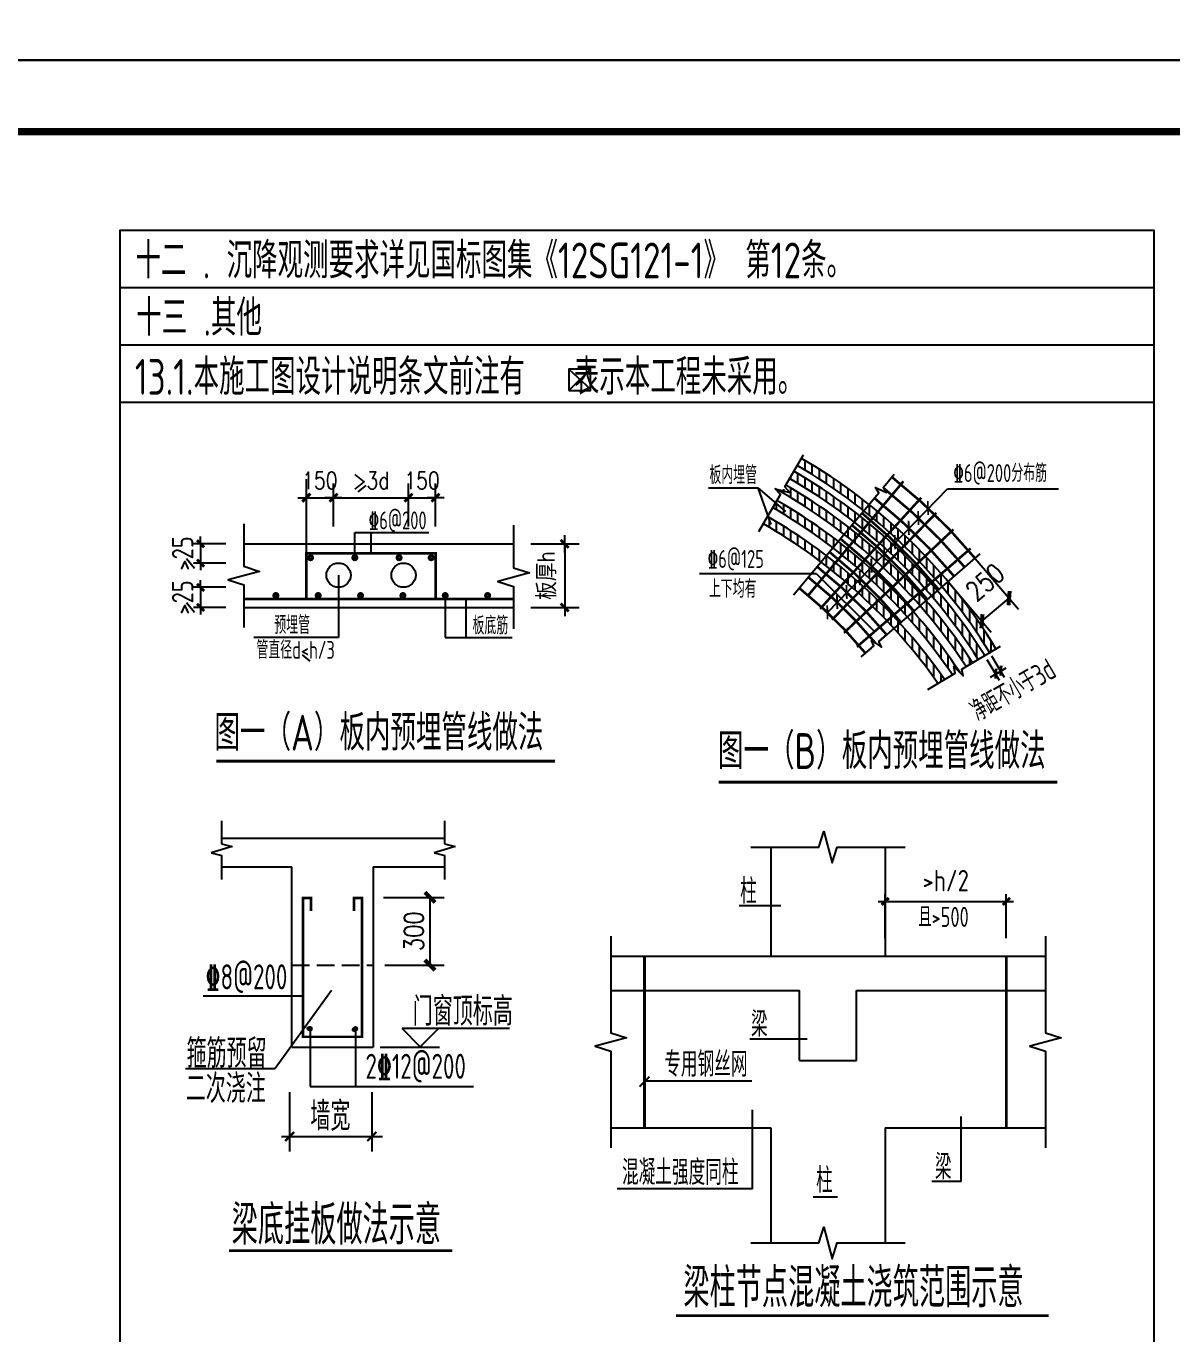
# Model space of a CAD drawing. Extents: x 2506385 to 2810062, y -487803 to -193521.
# Drawn here: x 2607407 to 2623419, y -351540 to -333264 of the extents above; entities that cross this region are included whole.
import ezdxf
from ezdxf.enums import TextEntityAlignment as Align

# ---------------------------------------------------------------- set-up
doc = ezdxf.new("R2010")
doc.units = 0
doc.header["$LTSCALE"] = 1000
doc.header["$MEASUREMENT"] = 0
doc.linetypes.add('DASH', pattern=[0.35, 0.25, -0.1])
for name, color, linetype in [('100', 253, 'Continuous'), ('PUB_TITLE', 4, 'Continuous'), ('结-线', 11, 'Continuous'), ('结-说明', 4, 'Continuous')]:
    doc.layers.add(name, color=color, linetype=linetype)
doc.styles.add('_DHZTXT', font='tssdeng.shx', dxfattribs={"width": 0.8, "bigfont": 'tssdchn.shx'})
doc.styles.add('_HZTXT', font='txt.shx', dxfattribs={"width": 0.8, "bigfont": 'hztxt.shx'})
doc.styles.add('DIM_FONT', font='SIMPLEX.shx', dxfattribs={"width": 0.8})
doc.styles.add('hztxt', font='txt', dxfattribs={"width": 0.699999988079071, "height": 10, "bigfont": 'hztxt.shx'})
doc.styles.add('SIM', font='tssdeng.shx', dxfattribs={"width": 0.75})
doc.styles.add('SXST', font='tssdeng.shx', dxfattribs={"bigfont": 'tssdchn.shx'})
doc.styles.add('TSSD_DIMENSION', font='tssdeng.shx', dxfattribs={"width": 0.8, "bigfont": 'tssdchn.shx'})
doc.styles.add('TSSD_REIN', font='TSSDENG', dxfattribs={"width": 0.8, "bigfont": 'TSSDCHN'})
doc.dimstyles.new('DIMN$0', dxfattribs={"dimtxt": 300, "dimasz": 1, "dimexe": 250, "dimexo": 300, "dimgap": 150, "dimtad": 1, "dimdec": 0, "dimzin": 0, "dimdsep": 46, "dimtxsty": '_DHZTXT', "dimblk": '_DIMX', "dimblk1": '_DIMX', "dimblk2": '_DIMX', "dimsah": 1, "dimcen": 2.5, "dimclrt": 7, "dimadec": 0, "dimazin": 0, "dimtfac": 1, "dimtdec": 0, "dimtix": 1, "dimtmove": 2, "dimatfit": 3, "dimldrblk": '_DIMX', "dimfxl": 1, "dimtolj": 1, "dimtzin": 0, "dimarcsym": 0})
doc.dimstyles.new('sim', dxfattribs={"dimscale": 100, "dimtxt": 2.6, "dimasz": 1.414199999999999, "dimexe": 2, "dimexo": 0, "dimgap": 0.9, "dimtad": 1, "dimdec": 0, "dimdsep": 46, "dimtxsty": 'SIM', "dimblk": 'ARCHTICK', "dimcen": 2.5, "dimclrd": 256, "dimclre": 256, "dimclrt": 256, "dimadec": 0, "dimazin": 0, "dimtfac": 1, "dimtdec": 0, "dimtix": 1, "dimtmove": 1, "dimatfit": 3, "dimldrblk": 'ARCHTICK', "dimfxl": 1, "dimtolj": 1, "dimtzin": 0, "dimlwd": -1, "dimlwe": -1, "dimarcsym": 0})
doc.dimstyles.new('TSSD_100_100', dxfattribs={"dimtxt": 300, "dimasz": 100, "dimexe": 100, "dimexo": 250, "dimgap": 100, "dimtad": 1, "dimdec": 0, "dimzin": 0, "dimdsep": 46, "dimtxsty": 'TSSD_DIMENSION', "dimblk": 'ARCHTICK', "dimcen": 0, "dimdle": 100, "dimclrt": 7, "dimadec": 0, "dimazin": 0, "dimtfac": 1, "dimtdec": 0, "dimtix": 1, "dimtmove": 2, "dimatfit": 3, "dimldrblk": '_TSDBK', "dimfxl": 1, "dimtolj": 1, "dimtzin": 0, "dimarcsym": 0})
pattern_1 = [(90, (1108294.410296193, 368615.6695095468), (-100, 6.123233995736766e-15), [])]

# ---------------------------------------------------------------- blocks, each defined once
blk = doc.blocks.new('_ArchTick')
at = {"color": 0, "linetype": 'ByBlock', "const_width": 0.4}
blk.add_lwpolyline([(-0.5, -0.5), (0.5, 0.5)], dxfattribs=at)
blk = doc.blocks.new('*D38')
at = {"layer": 'Defpoints', "color": 0, "transparency": 16777216}
for p in [(1583603.258792367, 1128288.366931177), (1581911.739277654, 1127523.58893268), (1583603.258792367, 1127523.58893268)]:
    blk.add_point(p, dxfattribs=at)
at = {"layer": '结-说明', "color": 0, "lineweight": -2, "transparency": 16777216}
for p, q in [((1581911.739277654, 1127773.58893268), (1581911.739277654, 1128388.366931177)), ((1583603.258792367, 1127773.58893268), (1583603.258792367, 1128388.366931177)), ((1581811.739277654, 1128288.366931177), (1583703.258792367, 1128288.366931177))]:
    blk.add_line(p, q, dxfattribs=at)
at = {"layer": '结-说明', "color": 0, "lineweight": -2, "transparency": 16777216, "xscale": 100, "yscale": 100, "zscale": 100, "rotation": 180}
blk.add_blockref('_ArchTick', (1581911.739277654, 1128288.366931177), dxfattribs=at)
at = {"layer": '结-说明', "color": 0, "lineweight": -2, "transparency": 16777216, "xscale": 100, "yscale": 100, "zscale": 100}
blk.add_blockref('_ArchTick', (1583603.258792367, 1128288.366931177), dxfattribs=at)
at = {"layer": '结-说明', "color": 7, "transparency": 16777216, "insert": (1582757.499035011, 1128578.751546561), "char_height": 300, "attachment_point": 5, "style": 'TSSD_DIMENSION'}
blk.add_mtext('\\A1;>h/2', dxfattribs=at)
blk = doc.blocks.new('_TSDBK')
blk = doc.blocks.new('_DIMX')
blk.add_line((-150, 0), (150, 0))
at = {"const_width": 50}
blk.add_lwpolyline([(-70, -70), (70, 70)], dxfattribs=at)
blk = doc.blocks.new('*D31')
at = {"layer": 'Defpoints', "color": 0, "transparency": 16777216}
for p in [(1462744.274573376, 1060196.471833219), (1461693.430238519, 1059552.221234815), (1462744.274573376, 1059552.221234815)]:
    blk.add_point(p, dxfattribs=at)
at = {"layer": '结-说明', "color": 0, "lineweight": -2, "transparency": 16777216}
for p, q in [((1461693.430238519, 1059792.221234815), (1461693.430238519, 1060396.471833219)), ((1462744.274573376, 1059792.221234815), (1462744.274573376, 1060396.471833219)), ((1461694.230238519, 1060196.471833219), (1462743.474573376, 1060196.471833219))]:
    blk.add_line(p, q, dxfattribs=at)
at = {"layer": '结-说明', "color": 0, "lineweight": -2, "transparency": 16777216, "xscale": 0.8, "yscale": 0.8, "zscale": 0.8, "rotation": 180}
blk.add_blockref('_DIMX', (1461693.430238519, 1060196.471833219), dxfattribs=at)
at = {"layer": '结-说明', "color": 0, "lineweight": -2, "transparency": 16777216, "xscale": 0.8, "yscale": 0.8, "zscale": 0.8}
blk.add_blockref('_DIMX', (1462744.274573376, 1060196.471833219), dxfattribs=at)
at = {"layer": '结-说明', "color": 7, "transparency": 16777216, "insert": (1462218.852405948, 1060436.471833219), "char_height": 240, "attachment_point": 5, "style": 'DIM_FONT'}
blk.add_mtext('\\A1;>3d', dxfattribs=at)
blk = doc.blocks.new('*D32')
at = {"layer": 'Defpoints', "color": 0, "transparency": 16777216}
for p in [(1461693.430238519, 1060196.471833219), (1461315.629136557, 1059552.221234815), (1461693.430238519, 1059552.221234815)]:
    blk.add_point(p, dxfattribs=at)
at = {"layer": '结-说明', "color": 0, "lineweight": -2, "transparency": 16777216}
for p, q in [((1461315.629136557, 1059792.221234815), (1461315.629136557, 1060396.471833219)), ((1461693.430238519, 1059792.221234815), (1461693.430238519, 1060396.471833219)), ((1461314.829136557, 1060196.471833219), (1461314.029136557, 1060196.471833219)), ((1461315.629136557, 1060196.471833219), (1461693.430238519, 1060196.471833219)), ((1461694.230238519, 1060196.471833219), (1461695.030238519, 1060196.471833219))]:
    blk.add_line(p, q, dxfattribs=at)
at = {"layer": '结-说明', "color": 0, "lineweight": -2, "transparency": 16777216, "xscale": 0.8, "yscale": 0.8, "zscale": 0.8}
blk.add_blockref('_DIMX', (1461315.629136557, 1060196.471833219), dxfattribs=at)
at = {"layer": '结-说明', "color": 0, "lineweight": -2, "transparency": 16777216, "xscale": 0.8, "yscale": 0.8, "zscale": 0.8, "rotation": 180}
blk.add_blockref('_DIMX', (1461693.430238519, 1060196.471833219), dxfattribs=at)
at = {"layer": '结-说明', "color": 7, "transparency": 16777216, "insert": (1461504.529687538, 1060436.471833219), "char_height": 240, "attachment_point": 5, "style": 'DIM_FONT'}
blk.add_mtext('\\A1;150', dxfattribs=at)
blk = doc.blocks.new('*D33')
at = {"layer": 'Defpoints', "color": 0, "transparency": 16777216}
for p in [(1463122.075675338, 1060196.471833219), (1462744.274573376, 1059552.221234815), (1463122.075675338, 1059552.221234815)]:
    blk.add_point(p, dxfattribs=at)
at = {"layer": '结-说明', "color": 0, "lineweight": -2, "transparency": 16777216}
for p, q in [((1462744.274573376, 1059792.221234815), (1462744.274573376, 1060396.471833219)), ((1463122.075675338, 1059792.221234815), (1463122.075675338, 1060396.471833219)), ((1462743.474573376, 1060196.471833219), (1462742.674573376, 1060196.471833219)), ((1462744.274573376, 1060196.471833219), (1463122.075675338, 1060196.471833219)), ((1463122.875675338, 1060196.471833219), (1463123.675675338, 1060196.471833219))]:
    blk.add_line(p, q, dxfattribs=at)
at = {"layer": '结-说明', "color": 0, "lineweight": -2, "transparency": 16777216, "xscale": 0.8, "yscale": 0.8, "zscale": 0.8}
blk.add_blockref('_DIMX', (1462744.274573376, 1060196.471833219), dxfattribs=at)
at = {"layer": '结-说明', "color": 0, "lineweight": -2, "transparency": 16777216, "xscale": 0.8, "yscale": 0.8, "zscale": 0.8, "rotation": 180}
blk.add_blockref('_DIMX', (1463122.075675338, 1060196.471833219), dxfattribs=at)
at = {"layer": '结-说明', "color": 7, "transparency": 16777216, "insert": (1462933.175124357, 1060436.471833219), "char_height": 240, "attachment_point": 5, "style": 'DIM_FONT'}
blk.add_mtext('\\A1;150', dxfattribs=at)
blk = doc.blocks.new('*D34')
at = {"layer": 'Defpoints', "color": 0, "transparency": 16777216}
for p in [(1464212.319646012, 1059552.221234815), (1464212.319646012, 1058661.692577978), (1464926.793947284, 1058661.692577978)]:
    blk.add_point(p, dxfattribs=at)
at = {"layer": '结-说明', "color": 0, "lineweight": -2, "transparency": 16777216}
for p, q in [((1464452.319646012, 1059552.221234815), (1465126.793947284, 1059552.221234815)), ((1464926.793947284, 1059551.421234815), (1464926.793947284, 1058662.492577978)), ((1464452.319646012, 1058661.692577978), (1465126.793947284, 1058661.692577978))]:
    blk.add_line(p, q, dxfattribs=at)
at = {"layer": '结-说明', "color": 0, "lineweight": -2, "transparency": 16777216, "xscale": 0.8, "yscale": 0.8, "zscale": 0.8}
for p, rotation in [((1464926.793947284, 1059552.221234815), 90), ((1464926.793947284, 1058661.692577978), 270)]:
    blk.add_blockref('_DIMX', p, dxfattribs=dict(at, rotation=rotation))
at = {"layer": '结-说明', "color": 7, "transparency": 16777216, "insert": (1464678.852770814, 1059106.956906396), "char_height": 240, "attachment_point": 5, "rotation": 90, "style": 'DIM_FONT'}
blk.add_mtext('\\A1;板厚h', dxfattribs=at)
blk = doc.blocks.new('*D35')
at = {"layer": 'Defpoints', "color": 0, "transparency": 16777216}
for p in [(1460442.321112919, 1059552.221234815), (1459836.807231862, 1059282.921900877), (1460442.321112919, 1059282.921900877)]:
    blk.add_point(p, dxfattribs=at)
at = {"layer": '结-说明', "color": 0, "lineweight": -2, "transparency": 16777216}
for p, q in [((1459836.807231862, 1059552.221234815), (1459836.807231862, 1059652.221234815)), ((1460192.321112919, 1059552.221234815), (1459736.807231862, 1059552.221234815)), ((1459836.807231862, 1059552.221234815), (1459836.807231862, 1059282.921900877)), ((1460192.321112919, 1059282.921900877), (1459736.807231862, 1059282.921900877)), ((1459836.807231862, 1059282.921900877), (1459836.807231862, 1059182.921900877))]:
    blk.add_line(p, q, dxfattribs=at)
at = {"layer": '结-说明', "color": 0, "lineweight": -2, "transparency": 16777216, "xscale": 100, "yscale": 100, "zscale": 100}
for p, rotation in [((1459836.807231862, 1059552.221234815), 270), ((1459836.807231862, 1059282.921900877), 90)]:
    blk.add_blockref('_ArchTick', p, dxfattribs=dict(at, rotation=rotation))
at = {"layer": '结-说明', "color": 7, "transparency": 16777216, "insert": (1459586.807231862, 1059417.571567846), "char_height": 300, "attachment_point": 5, "rotation": 90, "style": 'TSSD_DIMENSION'}
blk.add_mtext('\\A1;>25', dxfattribs=at)
blk = doc.blocks.new('*D36')
at = {"layer": 'Defpoints', "color": 0, "transparency": 16777216}
for p in [(1460442.321112919, 1058943.470758913), (1459836.807231862, 1058661.692577978), (1460442.321112919, 1058661.692577978)]:
    blk.add_point(p, dxfattribs=at)
at = {"layer": '结-说明', "color": 0, "lineweight": -2, "transparency": 16777216}
for p, q in [((1460192.321112919, 1058943.470758913), (1459736.807231862, 1058943.470758913)), ((1459836.807231862, 1058943.470758913), (1459836.807231862, 1059043.470758913)), ((1459836.807231862, 1058943.470758913), (1459836.807231862, 1058661.692577978)), ((1460192.321112919, 1058661.692577978), (1459736.807231862, 1058661.692577978)), ((1459836.807231862, 1058661.692577978), (1459836.807231862, 1058561.692577978))]:
    blk.add_line(p, q, dxfattribs=at)
at = {"layer": '结-说明', "color": 0, "lineweight": -2, "transparency": 16777216, "xscale": 100, "yscale": 100, "zscale": 100}
for p, rotation in [((1459836.807231862, 1058943.470758913), 270), ((1459836.807231862, 1058661.692577978), 90)]:
    blk.add_blockref('_ArchTick', p, dxfattribs=dict(at, rotation=rotation))
at = {"layer": '结-说明', "color": 7, "transparency": 16777216, "insert": (1459586.807231862, 1058802.581668445), "char_height": 300, "attachment_point": 5, "rotation": 90, "style": 'TSSD_DIMENSION'}
blk.add_mtext('\\A1;>25', dxfattribs=at)
blk = doc.blocks.new('*D26')
at = {"layer": 'Defpoints', "color": 0, "transparency": 16777216}
for p in [(1463843.343282826, 1053839.855799878), (1463463.876080914, 1053515.841318446), (1464316.504481453, 1053285.71650554)]:
    blk.add_point(p, dxfattribs=at)
at = {"layer": '结-说明', "transparency": 16777216}
for p, q in [((1463843.343282826, 1053839.855799878), (1464446.375288267, 1053133.619255277)), ((1463463.876080914, 1053515.841318446), (1464066.908086355, 1052809.604773844)), ((1463937.037279542, 1052961.702024108), (1464316.504481453, 1053285.71650554))]:
    blk.add_line(p, q, dxfattribs=at)
at = {"layer": '结-说明', "transparency": 16777216, "xscale": 141.4199999999999, "yscale": 141.4199999999999, "zscale": 141.4199999999999}
for p, rotation in [((1464316.504481453, 1053285.71650554), 40.49291649929746), ((1463937.037279542, 1052961.702024108), 220.4929164992974)]:
    blk.add_blockref('_ArchTick', p, dxfattribs=dict(at, rotation=rotation))
at = {"layer": '结-说明', "transparency": 16777216, "insert": (1463980.899836786, 1053509.46955395), "char_height": 270, "attachment_point": 5, "rotation": 40.49291649929746, "style": '_HZTXT'}
blk.add_mtext('\\A1;250', dxfattribs=at)
blk = doc.blocks.new('*D67')
at = {"layer": 'Defpoints', "color": 0, "transparency": 16777216}
for p in [(1463124.791027697, 1047668.089467299), (1463144.791027697, 1046722.278749322), (1463775.837499174, 1046722.278749322)]:
    blk.add_point(p, dxfattribs=at)
at = {"layer": '结-说明', "transparency": 16777216}
for p, q in [((1463124.791027697, 1047668.089467299), (1463975.837499174, 1047668.089467299)), ((1463775.837499174, 1047668.089467299), (1463775.837499174, 1046722.278749322)), ((1463144.791027697, 1046722.278749322), (1463975.837499174, 1046722.278749322))]:
    blk.add_line(p, q, dxfattribs=at)
at = {"layer": '结-说明', "transparency": 16777216, "xscale": 141.4199999999999, "yscale": 141.4199999999999, "zscale": 141.4199999999999}
for p, rotation in [((1463775.837499174, 1047668.089467299), 90), ((1463775.837499174, 1046722.278749322), 270)]:
    blk.add_blockref('_ArchTick', p, dxfattribs=dict(at, rotation=rotation))
at = {"layer": '结-说明', "transparency": 16777216, "insert": (1463550.837499174, 1047195.184108311), "char_height": 270, "attachment_point": 5, "rotation": 90, "style": '_HZTXT'}
blk.add_mtext('\\A1;300', dxfattribs=at)
blk = doc.blocks.new('q')
at = {"layer": '结-说明'}
for p, q in [((1580311.739277654, 1129045.900326296, -9215.658140116615), (1580311.739277654, 1127523.58893268, -9215.658140116615)), ((1581911.739277654, 1129045.900326296, -9215.658140116615), (1581911.739277654, 1127523.58893268, -9215.658140116615)), ((1580452.461281413, 1128225.492279046, -9215.658140116615), (1579868.49307968, 1128225.492279046, -9215.658140116615)), ((1578076.35548627, 1127523.58893268, -9215.658140116615), (1584152.478001711, 1127523.58893268, -9215.658140116615)), ((1578546.962842153, 1127523.58893268, -9215.658140116615), (1578546.962842153, 1125123.58893268, -9215.658140116615)), ((1583603.258792367, 1127523.58893268, -9215.658140116615), (1583603.258792367, 1125123.58893268, -9215.658140116615)), ((1578076.35548627, 1127043.58893268, -9215.658140116615), (1580711.739277654, 1127043.58893268, -9215.658140116615)), ((1580711.739277654, 1126067.390240334, -9215.658140116615), (1580711.739277654, 1127043.58893268, -9215.658140116615)), ((1581511.739277654, 1127043.58893268, -9215.658140116615), (1584152.478001711, 1127043.58893268, -9215.658140116615)), ((1581511.739277654, 1126067.390240334, -9215.658140116615), (1581511.739277654, 1127043.58893268, -9215.658140116615)), ((1580818.465929478, 1126365.208746937, -9215.658140116615), (1580020.246705933, 1126365.208746937, -9215.658140116615)), ((1580711.739277654, 1126067.390240334, -9215.658140116615), (1581511.739277654, 1126067.390240334, -9215.658140116615)), ((1580047.251466876, 1125776.192885961, -9215.658140116615), (1578546.962842153, 1125776.192885961, -9215.658140116615)), ((1580055.790042004, 1124269.472819308, -9215.658140116615), (1580055.790042004, 1125377.080030009, -9215.658140116615)), ((1582971.507519665, 1124372.371754773, -9215.658140116615), (1582971.507519665, 1125284.080030009, -9215.658140116615)), ((1578076.35548627, 1125123.58893268, -9215.658140116615), (1580311.739277654, 1125123.58893268, -9215.658140116615)), ((1580311.739277654, 1125123.58893268, -9215.658140116615), (1580311.739277654, 1123515.127101582, -9215.658140116615)), ((1581911.739277654, 1125123.58893268, -9215.658140116615), (1581911.739277654, 1123515.127101582, -9215.658140116615)), ((1581911.739277654, 1125123.58893268, -9215.658140116615), (1584152.478001711, 1125123.58893268, -9215.658140116615)), ((1582971.507519665, 1124372.371754773, -9215.658140116615), (1582564.385182103, 1124372.371754773, -9215.658140116615)), ((1580055.790042004, 1124269.472819308, -9215.658140116615), (1578163.288062057, 1124269.472819308, -9215.658140116615)), ((1581245.947785193, 1124153.443303433, -9215.658140116615), (1580903.312667765, 1124153.443303433, -9215.658140116615))]:
    blk.add_line(p, q, dxfattribs=at)
at = {"layer": '结-说明', "elevation": -9215.658140116615}
for points in [[(1580031.739277654, 1129045.900326296), (1580981.739277654, 1129045.900326296), (1581051.739277654, 1129265.900326296), (1581171.739277654, 1128825.900326296), (1581241.739277654, 1129045.900326296), (1582191.739277654, 1129045.900326296)], [(1578076.35548627, 1127803.58893268), (1578076.35548627, 1126453.58893268), (1578296.35548627, 1126383.58893268), (1577856.35548627, 1126263.58893268), (1578076.35548627, 1126193.58893268), (1578076.35548627, 1124843.58893268)], [(1584152.478001711, 1127803.58893268), (1584152.478001711, 1126453.58893268), (1584372.478001711, 1126383.58893268), (1583932.478001711, 1126263.58893268), (1584152.478001711, 1126193.58893268), (1584152.478001711, 1124843.58893268)], [(1580031.739277654, 1123515.127101582), (1580981.739277654, 1123515.127101582), (1581051.739277654, 1123735.127101582), (1581171.739277654, 1123295.127101582), (1581241.739277654, 1123515.127101582), (1582191.739277654, 1123515.127101582)]]:
    blk.add_lwpolyline(points, dxfattribs=at)
at = {"layer": '结-说明', "const_width": 40, "elevation": -9215.658140116615}
for points in [[(1578546.962842153, 1127523.58893268), (1578546.962842153, 1125123.58893268)], [(1583603.258792367, 1127523.58893268), (1583603.258792367, 1125123.58893268)]]:
    blk.add_lwpolyline(points, dxfattribs=at)
at = {"layer": '结-说明', "elevation": -9215.658140116615}
blk.add_lwpolyline([(1578616.962842154, 1125839.255950852, 25, 25, 0), (1578476.962842153, 1125699.255950852, 0, 0, 0)], format="xyseb", dxfattribs=at)
at = {"layer": '结-说明', "color": 3, "const_width": 40, "elevation": -9215.658140116615}
blk.add_lwpolyline([(1584197.381801985, 1122499.123082022), (1578985.970100894, 1122499.123082022)], dxfattribs=at)
at = {"layer": '结-说明', "style": 'TSSD_REIN', "width": 0.7}
for s, height, p in [('柱', 350, (1579883.807217071, 1128256.200421514, -9215.658140116615)), ('且>500', 280, (1582373.005246961, 1127932.170727258, -9215.658140116615)), ('梁', 350, (1580035.560843323, 1126395.916889405, -9215.658140116615)), ('专用钢丝网', 350, (1578823.351203387, 1125837.875125137, -9215.658140116615)), ('混凝土强度同柱', 350, (1578232.492988494, 1124326.143068725, -9215.658140116615)), ('梁', 350, (1582605.967970284, 1124403.079897241, -9215.658140116615)), ('柱', 350, (1580945.730100442, 1124216.00510132, -9215.658140116615))]:
    blk.add_text(s, height=height, dxfattribs=at).set_placement(p)
at = {"layer": '结-说明', "color": 7, "style": 'SXST', "width": 0.7}
blk.add_text('梁柱节点混凝土浇筑范围示意', height=550, dxfattribs=at).set_placement((1579090.654479533, 1122615.196646898, -9215.658140116615))
at = {"layer": '结-说明'}
dim = blk.add_linear_dim(base=(1583603.258792367, 1128288.366931177, -9215.658140116615), p1=(1581911.739277654, 1127523.58893268, -9215.658140116615), p2=(1583603.258792367, 1127523.58893268, -9215.658140116615), text='>h/2', dimstyle='TSSD_100_100', dxfattribs=at)
dim.commit()
dim.dimension.update_dxf_attribs({"geometry": '*D38', "text_midpoint": (1582757.499035011, 1128578.751546561, -9215.658140116615)})
blk = doc.blocks.new('e')
at = {"layer": '结-说明'}
for p, q in [((1461315.629136557, 1059418.037613574, -9215.65814160925), (1461315.629136557, 1060455.676889207, -9215.65814160925)), ((1462038.956115887, 1060278.365940019, -9215.65814160925), (1462152.618608906, 1060368.12715871, -9215.65814160925)), ((1461993.386165617, 1059357.153401842, -9215.65814160925), (1461993.386165617, 1059710.597278913, -9215.65814160925)), ((1461993.386165617, 1059710.597278913, -9215.65814160925), (1463027.437661272, 1059710.597278913, -9215.65814160925)), ((1462219.821252391, 1059418.037613574, -9215.65814160925), (1462219.821252391, 1059710.597278913, -9215.65814160925)), ((1460442.321112919, 1059552.221234815, -9215.65814160925), (1464212.319646012, 1059552.221234815, -9215.65814160925)), ((1459643.136093407, 1059345.668632483, -9215.65814160925), (1459753.385773246, 1059212.369655345, -9215.65814160925)), ((1461765.629136557, 1059113.196329895, -9215.65814160925), (1461765.629136557, 1058241.297181069, -9215.65814160925)), ((1459640.33664856, 1058730.517436495, -9215.65814160925), (1459750.5863284, 1058597.218459357, -9215.65814160925)), ((1463257.381304917, 1058828.728092805, -9215.65814160925), (1463257.381304918, 1058241.297181069, -9215.65814160925)), ((1463543.217269066, 1058779.289682396, -9215.65814160925), (1463543.217269066, 1058241.297181069, -9215.65814160925)), ((1460442.321112919, 1058661.692577978, -9215.65814160925), (1464212.319646012, 1058661.692577978, -9215.65814160925)), ((1461765.629136557, 1058241.297181069, -9215.65814160925), (1460580.705362963, 1058241.297181069, -9215.65814160925)), ((1463257.381304918, 1058241.297181069, -9215.65814160925), (1464189.996411499, 1058241.297181069, -9215.65814160925)), ((1461256.79004427, 1058002.139330264, -9215.65814160925), (1461363.059068367, 1057911.121089828, -9215.65814160925))]:
    blk.add_line(p, q, dxfattribs=at)
at = {"layer": '结-说明', "elevation": -9215.65814160925}
for points in [[(1460442.321112919, 1059832.221234815), (1460442.321112919, 1059236.956906396), (1460662.321112919, 1059166.956906396), (1460222.321112919, 1059046.956906396), (1460442.321112919, 1058976.956906396), (1460442.321112919, 1058381.692577978)], [(1464212.319646012, 1059811.642111373), (1464212.319646012, 1059216.377782954), (1464432.319646012, 1059146.377782954), (1463992.319646011, 1059026.377782954), (1464212.319646012, 1058956.377782954), (1464212.319646012, 1058361.113454536)]]:
    blk.add_lwpolyline(points, dxfattribs=at)
at = {"layer": '结-说明', "color": 6, "const_width": 35, "elevation": -9215.65814160925}
for points in [[(1461315.629136557, 1058779.289682396), (1461315.629136557, 1059418.037613574), (1463124.013368224, 1059418.037613574), (1463124.013368224, 1058779.289682396)], [(1460442.321112919, 1058779.289682396), (1464212.319646012, 1058779.289682396)]]:
    blk.add_lwpolyline(points, dxfattribs=at)
at = {"layer": '结-说明', "color": 6, "const_width": 52.5, "elevation": -9215.65814160925}
for points in [[(1461352.613412949, 1059357.153401842, 1), (1461397.613412949, 1059357.153401842, 1)], [(1461970.886165617, 1059357.153401842, 1), (1462015.886165617, 1059357.153401842, 1)], [(1462589.158918285, 1059357.153401842, 1), (1462634.158918285, 1059357.153401842, 1)], [(1463038.026549962, 1059357.153401842, 1), (1463083.026549962, 1059357.153401842, 1)], [(1460866.975501156, 1058828.728092805, 1), (1460911.975501156, 1058828.728092805, 1)], [(1461458.951952096, 1058828.728092805, 1), (1461503.951952096, 1058828.728092805, 1)], [(1462050.928403037, 1058828.728092805, 1), (1462095.928403036, 1058828.728092805, 1)], [(1462642.904853977, 1058828.728092805, 1), (1462687.904853977, 1058828.728092805, 1)], [(1463234.881304917, 1058828.728092805, 1), (1463279.881304917, 1058828.728092805, 1)], [(1463826.857755857, 1058828.728092805, 1), (1463871.857755857, 1058828.728092805, 1)]]:
    blk.add_lwpolyline(points, format="xyb", close=True, dxfattribs=at)
at = {"layer": '结-说明', "color": 3, "const_width": 40}
blk.add_lwpolyline([(1464791.741753703, 1056513.919718629), (1460059.557064033, 1056513.919718629)], dxfattribs=at)
at = {"layer": '结-说明'}
for centre in [(1461765.629136557, 1059113.196329895, -9215.65814160925), (1462674.013368224, 1059113.196329895, -9215.65814160925)]:
    blk.add_circle(centre, 169.7255709820892, dxfattribs=at)
at = {"layer": '结-说明', "style": 'TSSD_REIN'}
for s, height, width, p in [('\x846@200', 250, 0.7, (1462184.841998551, 1059754.12557205, -9215.65814160925)), ('预埋管', 250, 0.7, (1460868.902915955, 1058291.650462538, -9215.65814160925)), ('板底筋', 250, 0.7, (1463638.208378052, 1058284.825474205, -9215.65814160925)), ('管直径d<h/3', 250, 0.7, (1460617.804450382, 1057944.393791822, -9215.65814160925)), ('图一（A）板内预埋管线做法', 500, 0.75, (1460032.105817387, 1056662.449096231))]:
    blk.add_text(s, height=height, dxfattribs=dict(at, width=width)).set_placement(p)
at = {"layer": '结-说明'}
for base, p1, p2, text, picture, middle in [((1461693.430238519, 1060196.471833219, -9215.65814160925), (1461315.629136557, 1059552.221234815, -9215.65814160925), (1461693.430238519, 1059552.221234815, -9215.65814160925), '150', '*D32', (1461504.529687538, 1060436.471833219, -9215.65814160925)), ((1462744.274573376, 1060196.471833219, -9215.65814160925), (1461693.430238519, 1059552.221234815, -9215.65814160925), (1462744.274573376, 1059552.221234815, -9215.65814160925), '>3d', '*D31', (1462218.852405948, 1060436.471833219, -9215.65814160925)), ((1463122.075675338, 1060196.471833219, -9215.65814160925), (1462744.274573376, 1059552.221234815, -9215.65814160925), (1463122.075675338, 1059552.221234815, -9215.65814160925), '150', '*D33', (1462933.175124357, 1060436.471833219, -9215.65814160925))]:
    dim = blk.add_linear_dim(base=base, p1=p1, p2=p2, text=text, dimstyle='DIMN$0', override={"dimscale": 0.8, "dimzin": 8, "dimtxsty": 'DIM_FONT'}, dxfattribs=at)
    dim.commit()
    dim.dimension.update_dxf_attribs({"geometry": picture, "text_midpoint": middle})
dim = blk.add_aligned_dim(p1=(1460442.321112919, 1059552.221234815, -9215.65814160925), p2=(1460442.321112919, 1059282.921900877, -9215.65814160925), distance=-605.5138810568023, text='>25', dimstyle='TSSD_100_100', dxfattribs=at)
dim.commit()
dim.dimension.update_dxf_attribs({"geometry": '*D35', "text_midpoint": (1459586.807231862, 1059417.571567846, -9215.65814160925)})
dim = blk.add_linear_dim(base=(1464926.793947284, 1058661.692577978, -9215.65814160925), p1=(1464212.319646012, 1059552.221234815, -9215.65814160925), p2=(1464212.319646012, 1058661.692577978, -9215.65814160925), angle=90, text='板厚h', dimstyle='DIMN$0', override={"dimscale": 0.8, "dimzin": 8, "dimtxsty": 'DIM_FONT'}, dxfattribs=at)
dim.commit()
dim.dimension.update_dxf_attribs({"geometry": '*D34', "text_midpoint": (1464678.852770814, 1059106.956906396, -9215.65814160925)})
dim = blk.add_linear_dim(base=(1459836.807231862, 1058661.692577978, -9215.65814160925), p1=(1460442.321112919, 1058943.470758913, -9215.65814160925), p2=(1460442.321112919, 1058661.692577978, -9215.65814160925), angle=90, text='>25', dimstyle='TSSD_100_100', dxfattribs=at)
dim.commit()
dim.dimension.update_dxf_attribs({"geometry": '*D36', "text_midpoint": (1459586.807231862, 1058802.581668445, -9215.65814160925)})
blk = doc.blocks.new('r')
at = {"layer": '结-说明'}
h = blk.add_hatch(dxfattribs=at)
h.set_pattern_fill('饰面砖', color=256, scale=50, style=0)
h.set_pattern_definition([(90, (1108294.410296825, 368615.6695095468), (-100, 6.123233995736766e-15), [])])
h.paths.add_polyline_path([(1461412.990391206, 1055239.163911557), (1461354.511653948, 1055138.456855807, -0.1253964097597089), (1464045.302643416, 1052523.47957354), (1464133.274235071, 1052575.698281774, 0.1272935637695521)])
h = blk.add_hatch(dxfattribs=at)
h.set_pattern_fill('饰面砖', color=256, scale=50, style=0)
h.set_pattern_definition(pattern_1)
edge = h.paths.add_edge_path()
edge.add_line((1463886.042428161, 1052428.944934298), (1463974.670385056, 1052481.553251771))
edge.add_arc((1457521.684969374, 1048470.195584391), 7598.158402577626, 31.86624929111162, 60.11339606986031)
edge.add_line((1461307.733639619, 1055057.899780634), (1461249.254902361, 1054957.192724884))
edge.add_arc((1457463.206232116, 1048369.488528642), 7598.158402577616, 32.29431391756441, 60.113396069857174, ccw=False)
h = blk.add_hatch(dxfattribs=at)
h.set_pattern_fill('饰面砖', color=256, scale=50, style=0)
h.set_pattern_definition(pattern_1)
edge = h.paths.add_edge_path()
edge.add_line((1463716.489083735, 1052328.300436954), (1463805.824661541, 1052381.328788318))
edge.add_arc((1457411.614653529, 1048276.929991405), 7598.158402577626, 32.69612237574987, 60.11339606986037)
edge.add_line((1461197.663323774, 1054864.634187648), (1461139.184586517, 1054763.927131899))
edge.add_arc((1457353.135916271, 1048176.222935656), 7598.158402577616, 33.12438218960932, 60.11339606985729, ccw=False)
h = blk.add_hatch(dxfattribs=at)
h.set_pattern_fill('饰面砖', color=256, scale=50, style=0)
h.set_pattern_definition(pattern_1)
edge = h.paths.add_edge_path()
edge.add_line((1463542.69062137, 1052329.36430376), (1463631.902896668, 1052243.056084643))
edge.add_arc((1457287.762299571, 1048061.681765722), 7598.158402577626, 33.38856977215669, 60.11339606986035)
edge.add_line((1461073.810969816, 1054649.385961965), (1461015.332232558, 1054548.678906216))
edge.add_arc((1457229.283562313, 1047960.974709973), 7598.158402577616, 34.04460738959801, 60.11339606985729, ccw=False)
edge.add_line((1463525.132537837, 1052214.713863711), (1463563.916640454, 1052237.735565383))
edge.add_line((1463563.916640454, 1052237.735565383), (1463542.69062137, 1052329.36430376))
h = blk.add_hatch(dxfattribs=at)
h.set_pattern_fill('饰面砖', color=256, scale=50, style=0)
h.set_pattern_definition(pattern_1)
edge = h.paths.add_edge_path()
edge.add_line((1463323.140280172, 1052094.814080496), (1463414.084532131, 1052148.797318372))
edge.add_arc((1457158.149037923, 1047836.572578985), 7598.158402577626, 34.57854787861168, 60.11339606986035)
edge.add_line((1460944.197708168, 1054424.276775229), (1460885.718970911, 1054323.569719479))
edge.add_arc((1457099.670300665, 1047735.865523237), 7598.158402577616, 35.00758515342011, 60.11339606985729, ccw=False)
at = {"color": 0, "const_width": 40, "elevation": -1.482634616e-06}
for points in [[(1464205.093394617, 1052341.592978943), (1464198.452856455, 1052200.715943638)], [(1464135.349932575, 1052300.194233881), (1464128.709394412, 1052159.317198576)]]:
    blk.add_lwpolyline(points, dxfattribs=at)
at = {"layer": '结-说明'}
for p, q in [((1462584.750402711, 1054865.374828429, -1.482634616e-06), (1462711.759037309, 1055017.553000316, -1.482634616e-06)), ((1460116.795542262, 1054829.381982443, -1.482634616e-06), (1460804.232144842, 1054829.381982443, -1.482634616e-06)), ((1460804.232144842, 1054829.381982443, -1.482634616e-06), (1460987.775217896, 1054314.515749662, -1.482634616e-06)), ((1460804.232144842, 1054829.381982443, -1.482634616e-06), (1461190.877631242, 1054497.120280445, -1.482634616e-06)), ((1461303.66610434, 1053330.415672475, -1.482634616e-06), (1462468.306176074, 1054725.854632871, -1.482634616e-06)), ((1461777.152298331, 1053086.902206107, -1.482634616e-06), (1463453.329481045, 1054815.417708691, -1.482634616e-06)), ((1463453.329481045, 1054815.417708691, -1.482634616e-06), (1465008.441619065, 1054815.417708691, -1.482634616e-06)), ((1462504.329613563, 1052685.889094429, -1.482634616e-06), (1463914.271481683, 1053905.407303286, -1.482634616e-06)), ((1461626.55746229, 1053625.505220263, -1.482634616e-06), (1459989.18506253, 1053625.505220263, -1.482634616e-06)), ((1461626.55746229, 1053625.505220263, -1.482634616e-06), (1462435.085569838, 1052817.385438815, -1.482634616e-06)), ((1462248.748435554, 1052464.826150295, -1.482634616e-06), (1462391.570902553, 1052588.359327852, -1.482634616e-06))]:
    blk.add_line(p, q, dxfattribs=at)
at = {"layer": '结-说明', "linetype": 'ByBlock'}
for p, q in [((1464006.800274593, 1052429.449715147, -1.482634616e-06), (1464179.678507183, 1052138.205948347, -1.482634616e-06)), ((1464072.792876772, 1052477.167442877, -1.482634616e-06), (1464248.258782126, 1052181.564286513, -1.482634616e-06)), ((1464129.274499237, 1052223.120358428, -1.482634616e-06), (1464051.882002217, 1052177.181253026, -1.482634616e-06)), ((1464129.274499237, 1052223.120358428, -1.482634616e-06), (1464199.017961279, 1052264.519103489, -1.482634616e-06)), ((1464199.017961279, 1052264.519103489, -1.482634616e-06), (1464276.410458298, 1052310.458208891, -1.482634616e-06))]:
    blk.add_line(p, q, dxfattribs=at)
at = {"layer": '结-说明', "elevation": -1.482634616e-06}
for points in [[(1460819.702482565, 1054217.454462464), (1461120.486106832, 1054735.43817138), (1461047.950526171, 1054815.414336695), (1461254.081520288, 1054760.614002735), (1461181.545939628, 1054840.59016805), (1461441.117416585, 1055287.601858566)], [(1462403.097409157, 1054647.723323359), (1462496.252790467, 1054759.339479805), (1462451.166096151, 1054830.107766903), (1462601.890482635, 1054761.121694396), (1462556.803788318, 1054831.889981495), (1462649.959169628, 1054943.506137941)], [(1462313.218308862, 1052520.58886378), (1462425.150585563, 1052617.403812455), (1462391.490512215, 1052695.909180659), (1462531.566638768, 1052601.828160889), (1462497.906565419, 1052680.333529093), (1462609.838842121, 1052777.148477768)], [(1463178.494769458, 1052008.954525392), (1463563.916640454, 1052237.735565383), (1463542.69062137, 1052329.36430376), (1463676.228030793, 1052200.173831324), (1463655.002011708, 1052291.802569701), (1464196.368728399, 1052613.150292238)]]:
    blk.add_lwpolyline(points, dxfattribs=at)
at = {"layer": '结-说明', "color": 6, "const_width": 35, "elevation": -1.482634616e-06}
for points in [[(1461495.471383372, 1053308.13041425), (1462840.074859708, 1054919.196461777)], [(1461674.52711013, 1053134.782684536), (1463089.229157946, 1054690.16848117)], [(1461840.684175503, 1052983.028257748), (1463298.931472171, 1054476.855313951)], [(1462007.891922844, 1052799.724692955), (1463538.728111101, 1054245.913398708)], [(1462189.220682188, 1052604.726524156), (1463779.060243168, 1053979.845837666)]]:
    blk.add_lwpolyline(points, dxfattribs=at)
for points in [[(1463843.343282826, 1053839.855799878, 0.0528122952895071), (1462678.655485824, 1054977.88925605)], [(1463698.829745276, 1053714.859944344, 0.05151969113240965), (1462561.634708661, 1054824.307346066)], [(1463551.795114972, 1053587.683489343, 0.05065824617630169), (1462436.831871499, 1054682.063830322)], [(1463337.066010933, 1053401.955227094, 0.04919053189356928), (1462262.199950757, 1054472.824777223)], [(1463177.976050344, 1053264.351607901, 0.05077440355887899), (1462121.919569214, 1054304.744771698)], [(1462990.192513592, 1053101.929704176, 0.05114471606755314), (1461962.215875565, 1054113.392300434)], [(1462808.777436575, 1052945.016149694, 0.05166030436822348), (1461808.506324372, 1053929.22184224)], [(1462607.630335754, 1052771.035535996, 0.0522103809954878), (1461636.853487873, 1053723.55224253)], [(1462311.226401201, 1052514.02675547, 0.05183631548402287), (1461389.562604661, 1053421.85299629)], [(1462450.034560119, 1052656.588535063, 0.05258327269067205), (1461513.391202421, 1053575.623206604)]]:
    blk.add_lwpolyline(points, format="xyb", dxfattribs=at)
at = {"layer": '结-说明', "elevation": -1.482634616e-06}
for points in [[(1463179.922796304, 1054644.228800169, 25, 25, 0), (1463185.410249921, 1054446.314960701, 0, 0, 0)], [(1462911.591311798, 1054367.518715111, 25, 25, 0), (1462917.078765414, 1054169.604875644, 0, 0, 0)], [(1463045.381749873, 1054505.486734658, 25, 25, 0), (1463050.869203488, 1054307.572895191, 0, 0, 0)], [(1462717.733406649, 1054167.607633034, 25, 25, 0), (1462723.220860265, 1053969.693793567, 0, 0, 0)], [(1462568.431716514, 1054013.644025474, 25, 25, 0), (1462573.91917013, 1053815.730186007, 0, 0, 0)], [(1462390.271163851, 1053839.702023534, 25, 25, 0), (1462395.758617467, 1053641.788184067, 0, 0, 0)], [(1462228.322441995, 1053662.914902299, 25, 25, 0), (1462233.80989561, 1053465.001062832, 0, 0, 0)], [(1462042.444621734, 1053471.233081773, 25, 25, 0), (1462047.93207535, 1053273.319242305, 0, 0, 0)], [(1461910.539340224, 1053330.475004172, 25, 25, 0), (1461916.02679384, 1053132.561164705, 0, 0, 0)], [(1461774.408571524, 1053185.859125841, 25, 25, 0), (1461779.896025139, 1052987.945286373, 0, 0, 0)]]:
    blk.add_lwpolyline(points, format="xyseb", dxfattribs=at)
at = {"layer": '结-说明', "color": 3, "const_width": 40}
blk.add_lwpolyline([(1464991.382481985, 1050712.89542417), (1460259.197792316, 1050712.89542417)], dxfattribs=at)
at = {"layer": '结-说明'}
for centre, start, end in [((1457568.462983072, 1048550.752659565, -1.482634616e-06), 31.52388232119148, 60.11339607826021), ((1457626.941720961, 1048651.459715314, -1.482634616e-06), 31.09591837520088, 60.11339607826021), ((1457464.0654973, 1048368.994771083, -1.482634616e-06), 32.30082556348355, 60.1208691604136), ((1457522.913650226, 1048470.176446747, -1.482634616e-06), 31.87110368219285, 60.12148090268784), ((1457352.085837957, 1048176.826542161, -1.482634616e-06), 33.11641920643613, 60.89081854924786), ((1457411.251911559, 1048277.822642717, -1.482634616e-06), 32.68893348839591, 60.1217064209904), ((1457227.390442212, 1047962.063075335, -1.482634616e-06), 34.03023880187337, 60.11840875217235), ((1457286.238595137, 1048063.244750999, -1.482634616e-06), 33.38635475900051, 60.11902051424478), ((1457155.642192982, 1047838.701377098, -1.482634616e-06), 34.55504117804607, 60.11766291468216), ((1457096.843815071, 1047737.490752133, -1.482634616e-06), 34.98610661375503, 60.11748533332042)]:
    blk.add_arc(centre, 7598.158402577553, start, end, dxfattribs=at)
at = {"layer": '结-说明', "linetype": 'ByBlock'}
for p in [(1464045.302642785, 1052523.479573541, -1.482634616e-06), (1463975.559180742, 1052482.080828479, -1.482634616e-06), (1464199.017961279, 1052264.519103489, -1.482634616e-06)]:
    blk.add_point(p, dxfattribs=at)
at = {"layer": '结-说明', "style": 'TSSD_REIN'}
for s, height, width, p in [('板内埋管', 250, 0.7, (1460128.475938498, 1054881.520426093, -1.482634616e-06)), ('\x846@200分布筋', 250, 0.7, (1463535.282846695, 1054908.901269762, -1.482634616e-06)), ('\x846@125', 250, 0.7, (1460101.545036307, 1053708.25973185, -1.482634616e-06)), ('上下均有', 250, 0.7, (1460121.340558833, 1053291.965084382, -1.482634616e-06)), ('图一（B）板内预埋管线做法', 500, 0.75, (1460247.364401567, 1050898.861017313))]:
    blk.add_text(s, height=height, dxfattribs=dict(at, width=width)).set_placement(p)
at = {"layer": '结-说明', "color": 7, "linetype": 'Continuous', "style": 'TSSD_DIMENSION', "width": 0.699999988079071}
blk.add_text('净距不小于3d', height=300, rotation=30.42955945980161, dxfattribs=at).set_placement((1463890.614583154, 1051547.115366974, -1.482634616e-06))
at = {"layer": '结-说明'}
dim = blk.add_linear_dim(base=(1464316.504481453, 1053285.71650554, -1.482634616e-06), p1=(1463463.876080914, 1053515.841318446, -1.482634616e-06), p2=(1463843.343282826, 1053839.855799878, -1.482634616e-06), angle=40.4929164992191, text='250', dimstyle='sim', override={"dimtxt": 2.7, "dimtxsty": '_HZTXT', "dimtmove": 2}, dxfattribs=at)
dim.commit()
dim.dimension.update_dxf_attribs({"geometry": '*D26', "text_midpoint": (1463980.899836786, 1053509.46955395, -1.482634616e-06), "dimtype": 129})
blk = doc.blocks.new('g')
at = {"layer": '100', "color": 7, "linetype": 'Continuous'}
blk.add_line((1460361.306918353, 1045275.089467299), (1461613.245356653, 1045275.089467299, -1.482634616e-06), dxfattribs=at)
at = {"layer": '结-说明', "color": 7, "linetype": 'Continuous'}
for p, q in [((1460861.245356653, 1048738.024323053, -1.482634616e-06), (1460861.245356653, 1048417.93997902, -1.482634616e-06)), ((1463978.401336795, 1048738.024323053, -1.482634616e-06), (1463978.401336795, 1048417.93997902, -1.482634616e-06)), ((1460861.245356653, 1048498.308301538, -1.482634616e-06), (1463978.401336795, 1048498.308301538, -1.482634616e-06)), ((1461011.669489569, 1048381.384617475, -1.482634616e-06), (1460717.424026762, 1048292.223433086, -1.482634616e-06)), ((1460861.245356653, 1048417.93997902, -1.482634616e-06), (1461011.669489569, 1048381.384617475, -1.482634616e-06)), ((1464128.825469711, 1048381.384617475, -1.482634616e-06), (1463834.580006903, 1048292.223433086, -1.482634616e-06)), ((1463978.401336795, 1048417.93997902, -1.482634616e-06), (1464128.825469711, 1048381.384617475, -1.482634616e-06)), ((1460717.424026762, 1048292.223433086, -1.482634616e-06), (1460866.468765659, 1048254.246513464, -1.482634616e-06)), ((1460861.245356653, 1048255.183435477, -1.482634616e-06), (1460861.245356653, 1047918.024323053, -1.482634616e-06)), ((1463834.580006903, 1048292.223433086, -1.482634616e-06), (1463983.6247458, 1048254.246513464, -1.482634616e-06)), ((1463978.401336795, 1048255.183435477, -1.482634616e-06), (1463978.401336795, 1047918.024323053, -1.482634616e-06)), ((1460861.245356653, 1048095.205208956, -1.482634616e-06), (1461843.385970682, 1048095.205208956, -1.482634616e-06)), ((1461843.385970682, 1045577.555028682, -1.482634616e-06), (1461843.385970682, 1048095.205208956, -1.482634616e-06)), ((1462980.16349122, 1048095.205208956, -1.482634616e-06), (1463978.401336795, 1048095.205208956, -1.482634616e-06)), ((1462980.16349122, 1048095.205208956, -1.482634616e-06), (1462980.16349122, 1045577.555028682, -1.482634616e-06)), ((1462398.159502955, 1046366.136747461, -1.482634616e-06), (1461613.245356653, 1045275.089467299, -1.482634616e-06)), ((1460606.120457667, 1046294.276963674), (1461991.4320059, 1046294.276963674, -1.482634616e-06)), ((1462101.583851589, 1045832.298764174, -1.482634616e-06), (1462101.583851589, 1045023.739422952, -1.482634616e-06)), ((1462735.533614767, 1045832.298764174, -1.482634616e-06), (1462735.533614767, 1045023.739422952, -1.482634616e-06)), ((1464885.612156159, 1045834.195222025), (1463385.3377949, 1045834.195222025, -1.482634616e-06)), ((1463639.896236151, 1045579.636780774, -1.482634616e-06), (1463385.3377949, 1045834.195222025, -1.482634616e-06)), ((1463639.896236151, 1045579.636780774, -1.482634616e-06), (1463894.454677403, 1045834.195222025, -1.482634616e-06)), ((1461843.385970682, 1045577.555028682, -1.482634616e-06), (1462980.16349122, 1045577.555028682, -1.482634616e-06)), ((1463080.16349122, 1045577.555028682, -1.482634616e-06), (1463910.16349122, 1045577.555028682, -1.482634616e-06)), ((1462101.583851589, 1045023.739422952, -1.482634616e-06), (1464385.479341027, 1045023.739422952, -1.482634616e-06)), ((1461814.92840153, 1044947.019865005, -1.482634616e-06), (1461814.92840153, 1044118.025148933, -1.482634616e-06)), ((1462962.853236378, 1044947.019865005, -1.482634616e-06), (1462962.853236378, 1044118.025148933, -1.482634616e-06)), ((1461701.186385729, 1044326.756902521, -1.482634616e-06), (1463110.995997826, 1044326.756902521, -1.482634616e-06))]:
    blk.add_line(p, q, dxfattribs=at)
at = {"layer": '结-说明'}
for p, q in [((1462714.348887888, 1047660.658156788, -1.482634616e-06), (1462714.348887888, 1047480.658156788, -1.482634616e-06)), ((1462714.348887888, 1047660.658156788, -1.482634616e-06), (1462827.232587536, 1047660.658156788, -1.482634616e-06)), ((1462827.232587536, 1045720.645478194, -1.482634616e-06), (1462001.469007929, 1045720.645478194, -1.482634616e-06))]:
    blk.add_line(p, q, dxfattribs=at)
at = {"layer": '结-说明', "color": 6}
blk.add_line((1462827.232587536, 1047660.658156788, -1.482634616e-06), (1462827.232587536, 1045720.645478194, -1.482634616e-06), dxfattribs=at)
at = {"layer": '结-说明', "color": 7, "linetype": 'DASH'}
blk.add_line((1461843.385970682, 1046722.278749322, -1.482634616e-06), (1462980.16349122, 1046722.278749322, -1.482634616e-06), dxfattribs=at)
at = {"layer": '结-说明', "color": 6, "const_width": 35, "elevation": -1.482634616029016e-06}
blk.add_lwpolyline([(1462114.351098653, 1047480.658156788), (1462114.351098653, 1047660.658156788), (1462001.469007929, 1047660.658156788), (1462001.469007929, 1045720.645478194), (1462827.232587536, 1045720.645478194), (1462827.232587536, 1047660.658156788), (1462714.348887888, 1047660.658156788), (1462714.348887888, 1047480.658156788)], dxfattribs=at)
for points in [[(1462081.583851589, 1045832.298764174, 1), (1462121.583851589, 1045832.298764174, 1)], [(1462715.533614767, 1045832.298764174, 1), (1462755.533614767, 1045832.298764174, 1)]]:
    blk.add_lwpolyline(points, format="xyb", close=True, dxfattribs=at)
at = {"layer": '结-说明', "color": 3, "const_width": 40}
blk.add_lwpolyline([(1464088.411769368, 1042730.873247521), (1460965.245356653, 1042730.873247521)], dxfattribs=at)
at = {"layer": '结-说明', "color": 6}
for centre in [(1462087.37359636, 1045835.117862677, -1.482634616e-06), (1462718.819661637, 1045820.808892255, -1.482634616e-06)]:
    blk.add_circle(centre, 23.99999999999976, dxfattribs=at)
at = {"layer": '结-说明', "color": 7, "linetype": 'Continuous'}
for points in [[(1461889.174613535, 1044379.789911096, -1.482634616e-06), (1461867.961410105, 1044401.003114616, -1.482634616e-06), (1461761.895392954, 1044252.510690515, -1.482634616e-06), (1461740.682189524, 1044273.723893946, -1.482634616e-06)], [(1463037.099448384, 1044379.789911096, -1.482634616e-06), (1463015.886244953, 1044401.003114616, -1.482634616e-06), (1462909.820227713, 1044252.510690515, -1.482634616e-06), (1462888.607024283, 1044273.723893946, -1.482634616e-06)]]:
    blk.add_trace(points, dxfattribs=at)
for s, height, style, width, p in [('\x848@200', 349.9999999999965, 'TSSD_DIMENSION', 0.699999988079071, (1460639.476553504, 1046382.920475381)), ('箍筋预留', 399.999999999996, 'hztxt', 0.7, (1460374.097284992, 1045288.459263475)), ('2\x8412@200', 350, 'TSSD_REIN', 0.699999988079071, (1462874.678562892, 1045132.892768447, -1.482634616e-06)), ('二次浇注', 399.999999999996, 'hztxt', 0.7, (1460363.035773542, 1044796.506027981))]:
    blk.add_text(s, height=height, dxfattribs=dict(at, style=style, width=width)).set_placement(p)
at = {"layer": '结-说明', "color": 7, "linetype": 'Continuous', "style": 'hztxt', "width": 0.7}
for s, p in [('门窗顶标高', (1464234.317808122, 1046097.677770899)), ('墙宽', (1462383.897137032, 1044632.355762943, -1.482634616e-06))]:
    blk.add_text(s, height=399.999999999996, dxfattribs=at).set_placement(p, align=Align.MIDDLE)
at = {"layer": '结-说明', "color": 7, "style": 'SXST', "width": 0.7}
blk.add_text('梁底挂板做法示意', height=550, dxfattribs=at).set_placement((1461005.414342035, 1042816.946812396))
at = {"layer": '结-说明'}
dim = blk.add_linear_dim(base=(1463775.837499174, 1046722.278749322, -1.482634616e-06), p1=(1463124.791027697, 1047668.089467299, -1.482634616e-06), p2=(1463144.791027697, 1046722.278749322, -1.482634616e-06), angle=90, text='300', dimstyle='sim', override={"dimtxt": 2.7, "dimtxsty": '_HZTXT'}, dxfattribs=at)
dim.commit()
dim.dimension.update_dxf_attribs({"geometry": '*D67', "text_midpoint": (1463550.837499174, 1047195.184108311, -1.482634616e-06)})

msp = doc.modelspace()

# ---------------------------------------------------------------- linework, layer by layer
at = {"layer": 'PUB_TITLE'}
for points in [[(2558061.671110406, -333738.699050635), (2632361.671110406, -333738.699050635), (2632361.671110406, -291738.699050635), (2558061.671110406, -291738.699050635)], [(2558061.671110406, -375738.699050635), (2632361.671110406, -375738.699050635), (2632361.671110406, -333738.699050635), (2558061.671110406, -333738.699050635)]]:
    msp.add_lwpolyline(points, close=True, dxfattribs=at)
at = {"layer": 'PUB_TITLE', "const_width": 100}
msp.add_lwpolyline([(2560561.671110406, -374738.699050635), (2631361.671110406, -374738.699050635), (2631361.671110406, -334738.699050635), (2560561.671110406, -334738.699050635)], close=True, dxfattribs=at)
at = {"layer": '结-线'}
for p, q in [((2608719.735967925, -336916.4862632176), (2623169.813276476, -336916.4862632176)), ((2608719.735967925, -337716.4862632176), (2623169.813276476, -337716.4862632176)), ((2608719.735967925, -338516.4862632176), (2623169.813276476, -338516.4862632176))]:
    msp.add_line(p, q, dxfattribs=at)
msp.add_lwpolyline([(2608719.735967924, -374518.4567127924), (2608719.735967924, -336116.4862632176), (2623169.813276475, -336116.4862632176), (2623169.813276475, -374518.4567127924), (2608719.735967924, -374518.4567127924)], dxfattribs=at)
at = {"layer": '结-说明', "color": 2}
for p, q in [((2614993.506391455, -338056.3172758343, 9215.658138643983), (2615293.506391455, -338337.8087637606, 9215.658138643983)), ((2614993.506391455, -338356.3172758343, 9215.658138643983), (2615293.506391455, -338056.3172758343, 9215.658138643983))]:
    msp.add_line(p, q, dxfattribs=at)
at = {"layer": '结-说明', "color": 2, "elevation": 9215.658138643976}
msp.add_lwpolyline([(2614993.506391455, -338356.3172758343), (2615293.506391455, -338356.3172758343), (2615293.506391455, -338056.3172758343), (2614993.506391455, -338056.3172758343)], close=True, dxfattribs=at)

# ---------------------------------------------------------------- block references
at = {"color": 3}
for name, p in [('r', (1156828.278508872, -1394543.295719471, -1.00000000000001e-08)), ('e', (1150007.514706702, -1400049.96720268, -1.00000000000001e-08)), ('g', (1149274.984775556, -1393108.423440706, -1.00000000000001e-08)), ('q', (1037502.110344541, -1473784.533471949, -1.00000000000001e-08))]:
    msp.add_blockref(name, p, dxfattribs=at)

# ---------------------------------------------------------------- texts
at = {"layer": '结-说明', "color": 4, "style": 'TSSD_REIN', "width": 0.75}
for s, p in [('十二 . 沉降观测要求详见国标图集《12SG121-1》 第12条。', (2608935.39796863, -336787.9496595506)), ('十三 .其他', (2608945.399891772, -337588.3121024002))]:
    msp.add_text(s, height=500, dxfattribs=at).set_placement(p)
at = {"layer": '结-说明', "style": 'TSSD_REIN', "width": 0.75}
msp.add_text('13.1.本施工图设计说明条文前注有   表示本工程未采用。', height=500, dxfattribs=at).set_placement((2608926.753850908, -338415.2945101836, 9215.658138643987))

doc.saveas('drawing.dxf')
